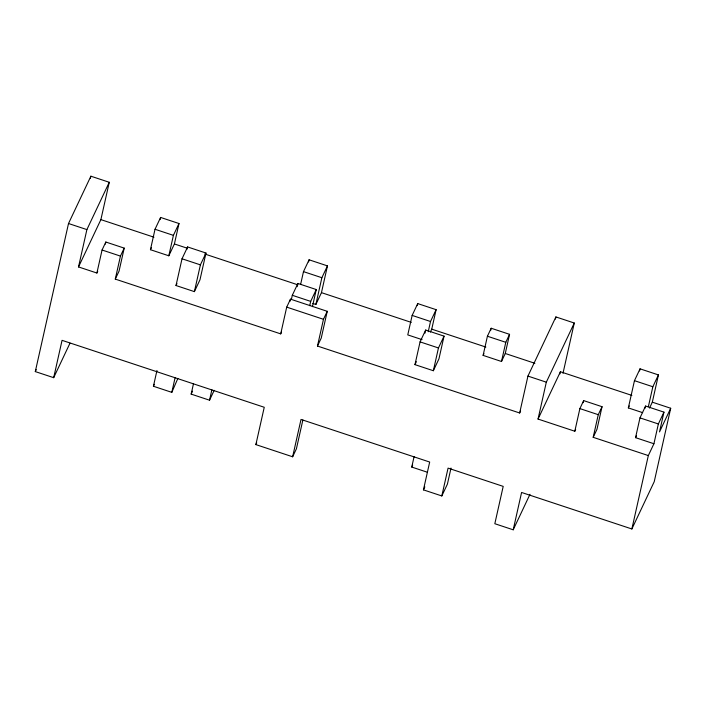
<?xml version="1.0" encoding="UTF-8"?>
<svg xmlns="http://www.w3.org/2000/svg" width="706" height="706" viewBox="0 0 706 706"><rect width="100%" height="100%" fill="white"/><g stroke="black" fill="none" stroke-linecap="round" stroke-linejoin="round"><path stroke-width="1.06" d="M69.991 343.169L53.682 377.675L35.3 371.594L68.508 223.52L90.88 176.2L109.262 182.28L100.887 219.619L78.516 266.939L96.898 273.028L97.737 271.254M90.394 178.344L90.88 176.2M53.682 377.675L62.057 340.336L264.247 407.274L255.872 444.612L292.637 456.782L296.414 448.795L302.874 419.991M78.516 266.939L86.891 229.6L109.262 182.28M96.898 273.028L102.061 250.012L105.829 242.026L124.212 248.115L119.049 271.13L115.281 279.108L280.706 333.876L281.544 332.102M105.362 244.117L105.829 242.026M115.281 279.108L120.444 256.093L124.212 248.115M150.44 249.703L155.02 229.265L160.615 217.439L178.989 223.52L174.408 243.958L168.813 255.793L150.44 249.703L151.366 247.735M160.13 219.592L160.615 217.439M168.813 255.793L173.402 235.354L178.989 223.52M177.868 378.416L171.805 392.351L153.423 386.261L156.961 370.491M176.015 285.533L182.016 258.784L187.602 246.95L205.984 253.039L199.983 279.788L194.397 291.622L176.015 285.533L176.95 283.565M187.125 249.094L187.602 246.95M171.805 392.351L175.106 377.631M194.397 291.622L200.398 264.865L205.984 253.039M214.192 390.347L209.532 400.205L191.149 394.116L193.497 383.658M209.532 400.205L211.879 389.738M280.706 333.876L286.707 307.128L290.484 299.141L327.249 311.311L321.248 338.059L317.471 346.046L519.66 412.984L520.596 411.007M290.007 301.277L290.484 299.141M291.34 299.573L292.302 295.293L297.897 283.459L316.27 289.548L312.431 306.669M297.173 286.671L297.897 283.459M300.606 284.474L303.483 271.633L309.078 259.799L327.46 265.888L321.459 292.646L315.864 304.471L312.802 303.456M308.601 261.944L309.078 259.799M309.722 305.663L310.684 301.383L316.27 289.548M315.864 304.471L321.865 277.714L327.46 265.888M292.637 456.782L301.012 419.443L429.68 462.042L423.441 489.867L441.815 495.947L447.41 484.122L451.01 468.069M317.471 346.046L323.472 319.297L327.249 311.311M430.351 332.111L431.745 329.155L436.114 309.669L417.731 303.589L412.145 315.414L407.768 334.9L422.064 339.63M417.272 305.636L417.731 303.589M414.969 364.64L420.07 341.88L425.665 330.046L444.048 336.135L438.938 358.895L433.352 370.729L414.969 364.64L416.363 361.684M424.968 333.153L425.665 330.046M428.224 331.749L430.519 321.504L436.114 309.669M427.059 472.129L411.748 467.063L414.087 456.632M433.352 370.729L438.452 347.961L444.048 336.135M441.815 495.947L448.063 468.122L503.202 486.381L494.827 523.72L513.209 529.8L529.985 494.315M483.116 355.392L487.414 336.232L491.191 328.246L509.564 334.326L505.267 353.494L501.498 361.481L483.116 355.392L483.954 353.618M490.705 330.373L491.191 328.246M501.498 361.481L505.796 342.313L509.564 334.326M519.66 412.984L527.938 376.086L555.896 316.932L574.278 323.021L563 373.297M555.419 319.077L555.896 316.932M513.209 529.8L521.584 492.461L631.87 528.97L654.241 481.651L670.7 408.253L652.318 402.173L649.52 408.086M575.646 429.46L574.808 431.234L538.043 419.064L546.32 382.175L574.278 323.021M559.937 373.871L560.414 371.744L631.87 395.404M574.808 431.234L579.882 408.597L583.659 400.611L602.042 406.7L596.967 429.336L593.19 437.323L648.329 455.573L653.924 443.747L658.363 423.962L663.949 412.136L645.575 406.047L639.98 417.881L635.541 437.658L653.924 443.747M583.2 402.676L583.659 400.611M593.19 437.323L598.264 414.687L602.042 406.7M642.645 412.648L628.349 407.918L634.456 380.666L640.051 368.832L658.433 374.921L652.318 402.173M639.583 370.932L640.051 368.832M645.107 408.13L645.575 406.047M648.373 406.665L652.838 386.747L658.433 374.921M631.87 528.97L648.329 455.573M663.949 412.136L659.519 431.913L670.7 408.253M35.3 371.594L36.235 369.617M153.423 386.261L154.358 384.293M191.149 394.116L192.553 391.159M255.872 444.612L256.71 442.839M411.748 467.063L412.675 465.086M423.441 489.867L424.835 486.911M538.043 419.064L560.414 371.744M628.349 407.918L629.275 405.941M635.541 437.658L636.477 435.69M634.456 380.666L652.838 386.747M303.483 271.633L321.865 277.714M487.414 336.232L505.796 342.313M155.02 229.265L173.402 235.354M412.145 315.414L430.519 321.504M100.887 219.619L153.943 237.19M174.408 243.958L186.958 248.115M204.749 254.001L297.844 284.827M321.459 292.646L411.271 322.377M431.745 329.155L485.852 347.061M505.267 353.494L534.883 363.299M182.016 258.784L200.398 264.865M292.302 295.293L310.684 301.383M68.508 223.52L86.891 229.6M527.938 376.086L546.32 382.175M420.07 341.88L438.452 347.961M639.98 417.881L658.363 423.962M286.707 307.128L323.472 319.297M102.061 250.012L120.444 256.093M579.882 408.597L598.264 414.687"/></g></svg>
